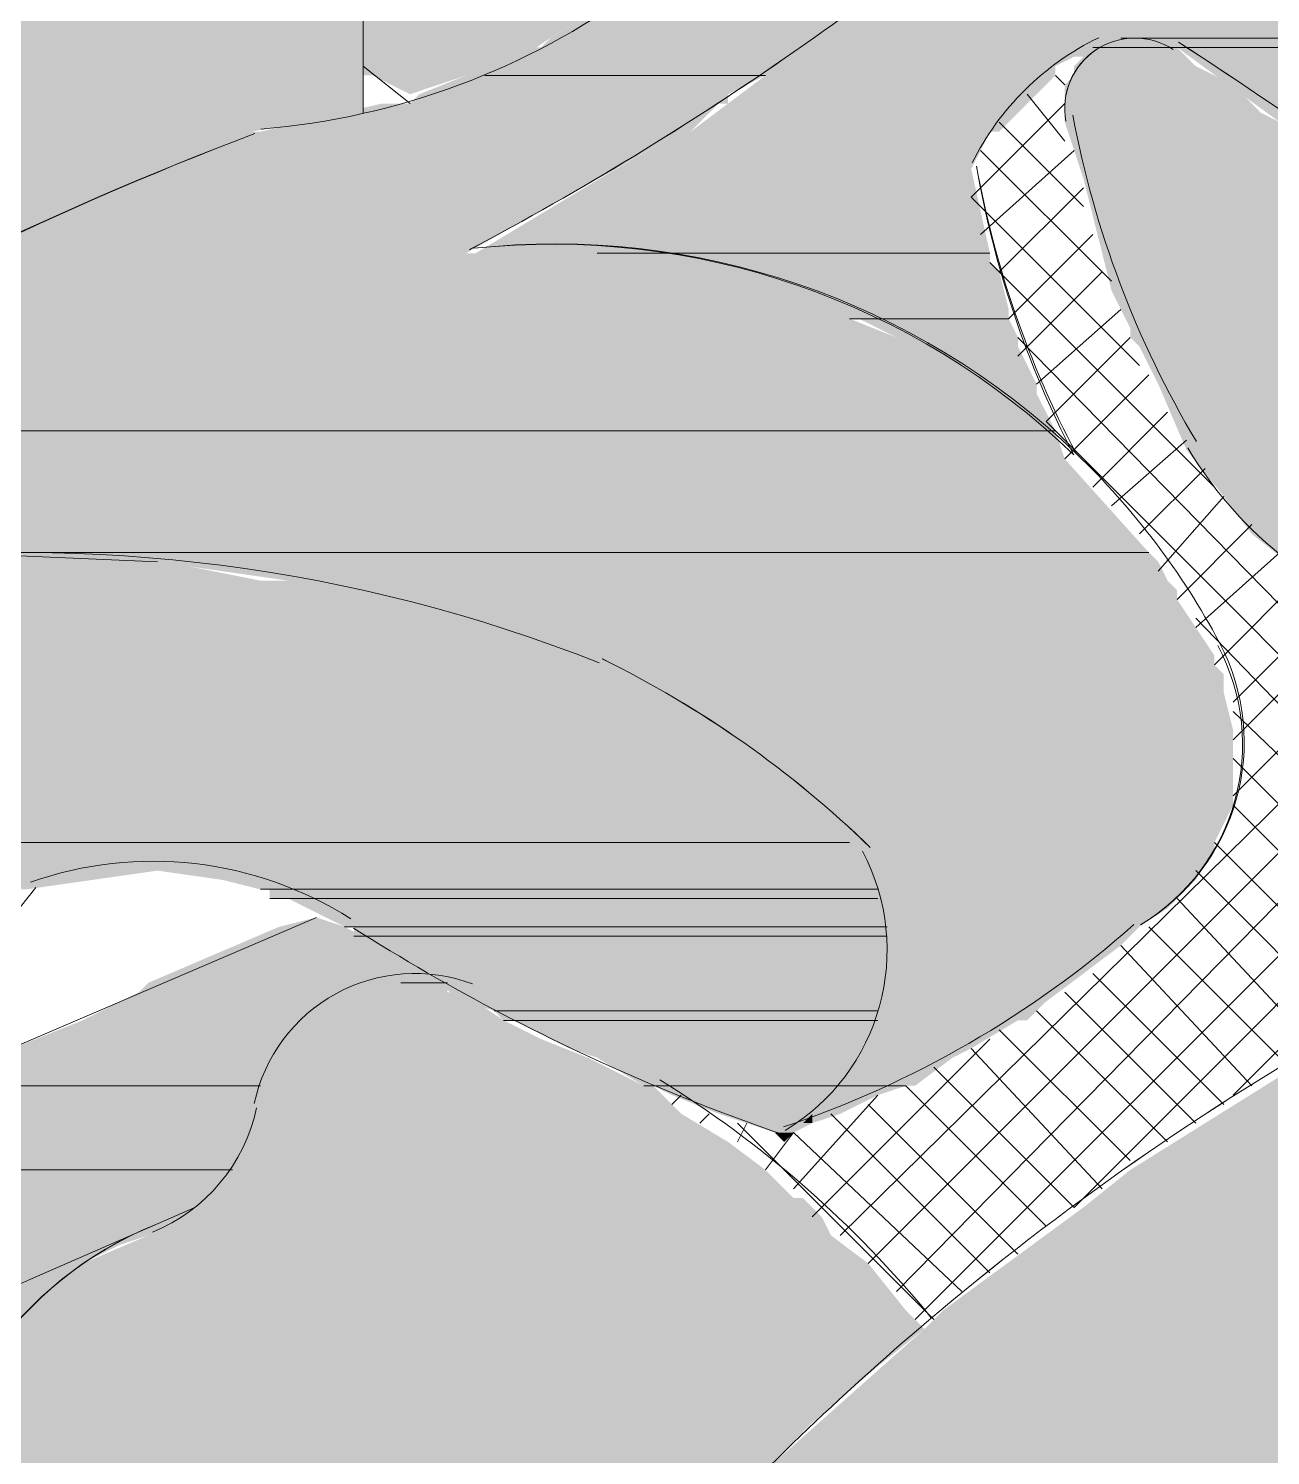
# Model space of a CAD drawing. Header units: metres. Extents: x 3162.2 to 3239.3, y 1435.1 to 1475.8.
# Drawn here: x 3191.251 to 3191.3787, y 1452.7031 to 1452.8498 of the extents above; entities that cross this region are included whole.
import ezdxf

# ---------------------------------------------------------------- set-up
doc = ezdxf.new("R2010")
doc.units = ezdxf.units.M
doc.layers.add('PDF2_Geometry', color=7, linetype='Continuous')
doc.layers.add('PDF2_Solid Fills', color=7, linetype='Continuous', true_color=0x636466)

msp = doc.modelspace()

# ---------------------------------------------------------------- linework, layer by layer
at = {"layer": 'PDF2_Geometry', "lineweight": 0}
for points in [[(3191.28542, 1453.11324), (3191.28542, 1452.84108)], [(3191.28542, 1452.84589), (3191.29023, 1452.84204)], [(3191.35659, 1452.84493), (3191.35755, 1452.84396)], [(3191.3537, 1452.843), (3191.35755, 1452.83819)], [(3191.35755, 1452.84204), (3191.34793, 1452.83242), (3191.36524, 1452.81511), (3191.34793, 1452.83242)], [(3191.35082, 1452.84012), (3191.35947, 1452.83146)], [(3191.34889, 1452.83723), (3191.36236, 1452.82377)], [(3191.35851, 1452.83723), (3191.34889, 1452.82858)], [(3191.35947, 1452.83338), (3191.35082, 1452.82473)], [(3191.36043, 1452.82858), (3191.35178, 1452.81992)], [(3191.34986, 1452.82569), (3191.37294, 1452.80261)], [(3191.3614, 1452.82473), (3191.35274, 1452.81607)], [(3191.36332, 1452.82088), (3191.35466, 1452.81319)], [(3191.39986, 1452.76991), (3191.35851, 1452.72856), (3191.34409, 1452.74299), (3191.35851, 1452.72856), (3191.39986, 1452.76991), (3191.35274, 1452.818)], [(3191.39986, 1452.7651), (3191.37486, 1452.7401), (3191.39986, 1452.7651), (3191.35563, 1452.80934), (3191.36428, 1452.818), (3191.35563, 1452.80934)], [(3191.3662, 1452.81415), (3191.35755, 1452.8055)], [(3191.36813, 1452.8103), (3191.36043, 1452.80261)], [(3191.37005, 1452.80742), (3191.36236, 1452.80069)], [(3191.37197, 1452.80453), (3191.36524, 1452.7978)], [(3191.3739, 1452.80165), (3191.36717, 1452.79396)], [(3191.37678, 1452.79876), (3191.36909, 1452.79107)], [(3191.37967, 1452.79588), (3191.37101, 1452.78819)], [(3191.39506, 1452.78049), (3191.33735, 1452.72279), (3191.39506, 1452.78049), (3191.38063, 1452.79492)], [(3191.38255, 1452.79396), (3191.37294, 1452.78434)], [(3191.38544, 1452.79107), (3191.37486, 1452.78049)], [(3191.37101, 1452.78915), (3191.3989, 1452.7603)], [(3191.38736, 1452.78915), (3191.37486, 1452.77664)], [(3191.39025, 1452.78626), (3191.37486, 1452.77087)], [(3191.39313, 1452.78338), (3191.33447, 1452.72568)], [(3191.39794, 1452.75741), (3191.38832, 1452.74779), (3191.39794, 1452.75741), (3191.37486, 1452.77953)], [(3191.39698, 1452.77761), (3191.34024, 1452.71991)], [(3191.3989, 1452.77376), (3191.34216, 1452.71702)], [(3191.37486, 1452.77472), (3191.39602, 1452.75356)], [(3191.37486, 1452.76991), (3191.39313, 1452.75164)], [(3191.37294, 1452.76607), (3191.39025, 1452.74876)], [(3191.37101, 1452.76318), (3191.38736, 1452.74683)], [(3191.36909, 1452.7603), (3191.38351, 1452.74491)], [(3191.28061, 1452.75837), (3191.24022, 1452.74106)], [(3191.3662, 1452.75741), (3191.38063, 1452.74299)], [(3191.36332, 1452.75549), (3191.37678, 1452.74106)], [(3191.36043, 1452.7526), (3191.3739, 1452.73914)], [(3191.35755, 1452.75068), (3191.37101, 1452.73722)], [(3191.35466, 1452.74876), (3191.36813, 1452.73529)], [(3191.34986, 1452.74587), (3191.33158, 1452.7276)], [(3191.35082, 1452.74683), (3191.36428, 1452.73337)], [(3191.34793, 1452.74491), (3191.3614, 1452.73048)], [(3191.31812, 1452.7401), (3191.31716, 1452.73914)], [(3191.33832, 1452.7401), (3191.32966, 1452.73048)], [(3191.3412, 1452.74106), (3191.35563, 1452.72664)], [(3191.33735, 1452.73914), (3191.35274, 1452.72375)], [(3191.321, 1452.73818), (3191.32004, 1452.73722)], [(3191.32389, 1452.73722), (3191.34409, 1452.71702)], [(3191.32485, 1452.73722), (3191.32389, 1452.73529)], [(3191.33351, 1452.73818), (3191.34986, 1452.72183)], [(3191.32966, 1452.73625), (3191.34697, 1452.71991), (3191.32966, 1452.73625), (3191.32677, 1452.73241)], [(3191.26811, 1452.72856), (3191.00365, 1452.61316)]]:
    msp.add_lwpolyline(points, close=True, dxfattribs=at)
for points in [[(3191.28542, 1452.84108), (3191.28542, 1453.11324)], [(3191.29023, 1452.84204), (3191.28542, 1452.84589)], [(3191.35947, 1452.84685), (3191.35947, 1452.84685)], [(3191.35947, 1452.84685), (3191.35947, 1452.84685)], [(3191.35947, 1452.84685), (3191.35947, 1452.84685)], [(3191.35755, 1452.84396), (3191.35659, 1452.84493)], [(3191.35755, 1452.83819), (3191.3537, 1452.843)], [(3191.36524, 1452.81511), (3191.34793, 1452.83242), (3191.35755, 1452.84204)], [(3191.35947, 1452.83146), (3191.35082, 1452.84012)], [(3191.36236, 1452.82377), (3191.34889, 1452.83723)], [(3191.34889, 1452.82858), (3191.35851, 1452.83723)], [(3191.35082, 1452.82473), (3191.35947, 1452.83338)], [(3191.35178, 1452.81992), (3191.36043, 1452.82858)], [(3191.37294, 1452.80261), (3191.34986, 1452.82569)], [(3191.35274, 1452.81607), (3191.3614, 1452.82473)], [(3191.35466, 1452.81319), (3191.36332, 1452.82088)], [(3191.34409, 1452.74299), (3191.35851, 1452.72856), (3191.39986, 1452.76991), (3191.35274, 1452.818)], [(3191.37486, 1452.7401), (3191.39986, 1452.7651), (3191.35563, 1452.80934), (3191.36428, 1452.818)], [(3191.35755, 1452.8055), (3191.3662, 1452.81415)], [(3191.36043, 1452.80261), (3191.36813, 1452.8103)], [(3191.36236, 1452.80069), (3191.37005, 1452.80742)], [(3191.36524, 1452.7978), (3191.37197, 1452.80453)], [(3191.36717, 1452.79396), (3191.3739, 1452.80165)], [(3191.36909, 1452.79107), (3191.37678, 1452.79876)], [(3191.37101, 1452.78819), (3191.37967, 1452.79588)], [(3191.33735, 1452.72279), (3191.39506, 1452.78049), (3191.38063, 1452.79492)], [(3191.37294, 1452.78434), (3191.38255, 1452.79396)], [(3191.37486, 1452.78049), (3191.38544, 1452.79107)], [(3191.3989, 1452.7603), (3191.37101, 1452.78915)], [(3191.37486, 1452.77664), (3191.38736, 1452.78915)], [(3191.37486, 1452.77087), (3191.39025, 1452.78626)], [(3191.33447, 1452.72568), (3191.39313, 1452.78338)], [(3191.38832, 1452.74779), (3191.39794, 1452.75741), (3191.37486, 1452.77953)], [(3191.34024, 1452.71991), (3191.39698, 1452.77761)], [(3191.34216, 1452.71702), (3191.3989, 1452.77376)], [(3191.39602, 1452.75356), (3191.37486, 1452.77472)], [(3191.39313, 1452.75164), (3191.37486, 1452.76991)], [(3191.39025, 1452.74876), (3191.37294, 1452.76607)], [(3191.38736, 1452.74683), (3191.37101, 1452.76318)], [(3191.38351, 1452.74491), (3191.36909, 1452.7603)], [(3191.24022, 1452.74106), (3191.28061, 1452.75837)], [(3191.38063, 1452.74299), (3191.3662, 1452.75741)], [(3191.37678, 1452.74106), (3191.36332, 1452.75549)], [(3191.3739, 1452.73914), (3191.36043, 1452.7526)], [(3191.37101, 1452.73722), (3191.35755, 1452.75068)], [(3191.36813, 1452.73529), (3191.35466, 1452.74876)], [(3191.33158, 1452.7276), (3191.34986, 1452.74587)], [(3191.36428, 1452.73337), (3191.35082, 1452.74683)], [(3191.3614, 1452.73048), (3191.34793, 1452.74491)], [(3191.31716, 1452.73914), (3191.31812, 1452.7401)], [(3191.32966, 1452.73048), (3191.33832, 1452.7401)], [(3191.35563, 1452.72664), (3191.3412, 1452.74106)], [(3191.35274, 1452.72375), (3191.33735, 1452.73914)], [(3191.32004, 1452.73722), (3191.321, 1452.73818)], [(3191.34409, 1452.71702), (3191.32389, 1452.73722)], [(3191.32389, 1452.73529), (3191.32485, 1452.73722)], [(3191.34986, 1452.72183), (3191.33351, 1452.73818)], [(3191.34697, 1452.71991), (3191.32966, 1452.73625), (3191.32677, 1452.73241)], [(3191.00365, 1452.61316), (3191.26811, 1452.72856)]]:
    msp.add_lwpolyline(points, dxfattribs=at)
for points in [[(3191.27489, 1452.83941, 0.278662), (3191.33899, 1452.88577, -0.278662)], [(3191.29633, 1452.82702, 0.061425), (3191.36033, 1452.87163, -0.061425)], [(3191.36104, 1452.84881, 0.165986), (3191.34802, 1452.83593, -0.165986)], [(3191.3687, 1452.84761, 0.659416), (3191.35767, 1452.84022, -0.659416)], [(3191.40703, 1452.82138, 0.021942), (3191.36924, 1452.84836, -0.021942)], [(3191.35837, 1452.84084, 0.088231), (3191.37108, 1452.8073, -0.088231)], [(3191.3702, 1452.80664, 0.101877), (3191.38157, 1452.79422, -0.101877)], [(3191.33755, 1452.76556, 0.07884), (3191.31, 1452.78494, -0.07884)], [(3191.32879, 1452.73647, 0.399074), (3191.33674, 1452.76518, -0.399074)], [(3191.28413, 1452.75823, 0.229798), (3191.25121, 1452.762, -0.229798)], [(3191.32864, 1452.73684, 0.100723), (3191.36465, 1452.75763, -0.100723)], [(3191.31578, 1452.74091, -0.042497), (3191.28442, 1452.75728, 0.042497), (3191.31578, 1452.74091, 0.016354), (3191.32912, 1452.73586, -0.016354)], [(3191.29665, 1452.75153, 0.458854), (3191.27422, 1452.73924, -0.458854)], [(3191.34333, 1452.71676, -0.047616), (3191.38769, 1452.74769, 0.047616), (3191.34333, 1452.71676, 0.061653), (3191.29608, 1452.66539, -0.061653)], [(3191.34379, 1452.71725, 0.083454), (3191.31591, 1452.74167, -0.083454)], [(3191.26375, 1452.72602, 0.248562), (3191.27445, 1452.73879, -0.248562)]]:
    msp.add_lwpolyline(points, format="xyb", close=True, dxfattribs=at)
at = {"layer": 'PDF2_Geometry', "color": 252, "lineweight": 0, "true_color": 0x939598}
for points in [[(3191.3662, 1452.84877), (3191.36332, 1452.84877), (3191.3662, 1452.84877)], [(3191.42006, 1452.84877), (3191.36428, 1452.84877), (3191.42006, 1452.84877)], [(3191.36909, 1452.84781), (3191.36043, 1452.84781), (3191.36909, 1452.84781)], [(3191.36717, 1452.84781), (3191.36236, 1452.84781), (3191.36717, 1452.84781)], [(3191.42006, 1452.84781), (3191.36717, 1452.84781), (3191.42006, 1452.84781)], [(3191.32677, 1452.84493), (3191.29792, 1452.84493), (3191.32677, 1452.84493)], [(3191.34986, 1452.82665), (3191.30946, 1452.82665), (3191.34986, 1452.82665)], [(3191.35178, 1452.81992), (3191.33543, 1452.81992), (3191.35178, 1452.81992)], [(3191.3537, 1452.80838), (3191.21233, 1452.80838), (3191.3537, 1452.80838)], [(3191.35659, 1452.80838), (3191.3537, 1452.80838), (3191.35659, 1452.80838)], [(3191.3662, 1452.79588), (3191.19406, 1452.79588), (3191.3662, 1452.79588)], [(3191.26426, 1452.79492), (3191.24215, 1452.79588), (3191.26426, 1452.79492)], [(3191.33543, 1452.76607), (3191.15656, 1452.76607), (3191.33543, 1452.76607)], [(3191.33832, 1452.76126), (3191.27484, 1452.76126), (3191.33832, 1452.76126)], [(3191.33832, 1452.7603), (3191.27581, 1452.7603), (3191.33832, 1452.7603)], [(3191.33928, 1452.75741), (3191.2835, 1452.75741), (3191.33928, 1452.75741)], [(3191.33928, 1452.75645), (3191.28446, 1452.75645), (3191.33928, 1452.75645)], [(3191.33832, 1452.74876), (3191.29889, 1452.74876), (3191.33832, 1452.74876)], [(3191.33832, 1452.74779), (3191.29985, 1452.74779), (3191.33832, 1452.74779)], [(3191.33447, 1452.74106), (3191.31427, 1452.74106), (3191.33447, 1452.74106)], [(3191.3412, 1452.74106), (3191.33447, 1452.74106), (3191.3412, 1452.74106)]]:
    msp.add_lwpolyline(points, dxfattribs=at)
at = {"layer": 'PDF2_Geometry', "lineweight": 0}
for points in [[(3191.13925, 1452.81322, 0.105088), (3191.14621, 1452.78385, 0.049683), (3191.15677, 1452.76611, -0.049683), (3191.1461, 1452.78384, -0.105088), (3191.13925, 1452.81322, 0.105088), (3191.14621, 1452.78385, 0.049683), (3191.15677, 1452.76611, -0.097481), (3191.27428, 1452.83895, 0.097481), (3191.15681, 1452.76584, -0.097481), (3191.27428, 1452.83895)], [(3191.36534, 1452.75762, 0.399074), (3191.37328, 1452.78634, -0.399074), (3191.36534, 1452.75762, 0.399074), (3191.37346, 1452.78661, 0.079347), (3191.35873, 1452.80606, -0.076736), (3191.34847, 1452.83561, 0.076736), (3191.35848, 1452.80592, 0.221716), (3191.2968, 1452.82716, -0.221716), (3191.35873, 1452.80606, -0.076736), (3191.34847, 1452.83561)], [(3191.35873, 1452.80606, -0.079347), (3191.37346, 1452.78661, 0.079347), (3191.35873, 1452.80606, 0.221716), (3191.2968, 1452.82716)], [(3191.30968, 1452.78454, 0.253411), (3191.15734, 1452.76634, -0.253411), (3191.30968, 1452.78454, 0.253411), (3191.15734, 1452.76634, 0.215971), (3191.12409, 1452.70544, -0.215971), (3191.15735, 1452.76642, 0.215971), (3191.12409, 1452.70544)], [(3191.25176, 1452.76145, 0.175182), (3191.2383, 1452.72427, -0.175182), (3191.25176, 1452.76145, 0.175182), (3191.2383, 1452.72427, -0.492288), (3191.2232, 1452.71262, 0.492288), (3191.2383, 1452.72422, -0.492288), (3191.2232, 1452.71262)], [(3191.26392, 1452.72673, 0.296898), (3191.24024, 1452.69271, -0.296898), (3191.26392, 1452.72673, 0.296898), (3191.2402, 1452.69249, -0.257553), (3191.22491, 1452.66665, 0.254701), (3191.21331, 1452.64733, -0.349491), (3191.19876, 1452.63077, 0.349491), (3191.21328, 1452.64752, -0.254701), (3191.22491, 1452.66665, 0.254701), (3191.21331, 1452.64733, -0.349491), (3191.19876, 1452.63077)]]:
    msp.add_lwpolyline(points, format="xyb", dxfattribs=at)
at = {"layer": 'PDF2_Geometry', "color": 3, "lineweight": 0}
for points in [[(3191.29408, 1452.75164), (3191.28927, 1452.75164), (3191.29408, 1452.75164)], [(3191.27484, 1452.74106), (3191.24022, 1452.74106), (3191.27484, 1452.74106)], [(3191.27196, 1452.73241), (3191.2383, 1452.73241), (3191.27196, 1452.73241)]]:
    msp.add_lwpolyline(points, dxfattribs=at)
at = {"layer": 'PDF2_Geometry', "color": 150, "lineweight": 0, "true_color": 0x007fff}
msp.add_circle((3191.31956, 1452.62807), 0.66212, dxfattribs=at)
at = {"layer": 'PDF2_Geometry', "lineweight": 0}
for centre, radius, start, end in [((3191.14744, 1453.10882), 0.31872, 297.8494, 311.9093), ((3191.36477, 1452.84155), 0.00722, 123.1912, 190.6276), ((3191.08094, 1452.40458), 0.52921, 51.9621, 56.9901), ((3191.26268, 1452.68846), 0.10747, 45.8421, 63.8737), ((3191.52752, 1452.49983), 0.28458, 119.4302, 130.3348)]:
    msp.add_arc(centre, radius, start, end, dxfattribs=at)
at = {"layer": 'PDF2_Solid Fills', "color": 31, "true_color": 0xfecc66, "transparency": 33554559}
for points in [[(3191.28542, 1453.08246), (3191.14502, 1453.08246), (3191.28542, 1452.84108)], [(3191.14502, 1453.08246), (3191.28542, 1452.84108), (3191.14502, 1452.84108)], [(3191.28542, 1452.84108), (3191.14502, 1452.84108), (3191.27388, 1452.83915)], [(3191.14502, 1452.84108), (3191.27388, 1452.83915), (3191.14502, 1452.83915)], [(3191.27388, 1452.83915), (3191.14502, 1452.83915), (3191.24215, 1452.82569)]]:
    msp.add_solid(points, dxfattribs=at)
at = {"layer": 'PDF2_Solid Fills', "color": 252, "true_color": 0x939598, "transparency": 33554559}
for points in [[(3191.30754, 1452.8507), (3191.28542, 1452.8507), (3191.30177, 1452.84685)], [(3191.28542, 1452.8507), (3191.30177, 1452.84685), (3191.28542, 1452.84685)], [(3191.30754, 1452.8507), (3191.33255, 1452.84877), (3191.30466, 1452.84877)], [(3191.33447, 1452.8507), (3191.30754, 1452.8507), (3191.33255, 1452.84877)], [(3191.33447, 1452.8507), (3191.42006, 1452.84877), (3191.33255, 1452.84877)], [(3191.4191, 1452.8507), (3191.33447, 1452.8507), (3191.42006, 1452.84877)], [(3191.30466, 1452.84877), (3191.33158, 1452.84781), (3191.30369, 1452.84781)], [(3191.33158, 1452.84877), (3191.33158, 1452.84877), (3191.30466, 1452.84877)], [(3191.33158, 1452.84877), (3191.30466, 1452.84877), (3191.33255, 1452.84877)], [(3191.30466, 1452.84877), (3191.33158, 1452.84877), (3191.33158, 1452.84877)], [(3191.33158, 1452.84877), (3191.33158, 1452.84877), (3191.30466, 1452.84877)], [(3191.33158, 1452.84877), (3191.30466, 1452.84877), (3191.33158, 1452.84781)], [(3191.33255, 1452.84877), (3191.36332, 1452.84877), (3191.33158, 1452.84877)], [(3191.33158, 1452.84877), (3191.36332, 1452.84877), (3191.36332, 1452.84877)], [(3191.36332, 1452.84877), (3191.36332, 1452.84877), (3191.33158, 1452.84877)], [(3191.36332, 1452.84877), (3191.33158, 1452.84877), (3191.36236, 1452.84781)], [(3191.33158, 1452.84877), (3191.36236, 1452.84781), (3191.33158, 1452.84781)], [(3191.36428, 1452.84877), (3191.33255, 1452.84877), (3191.36332, 1452.84877)], [(3191.36332, 1452.84877), (3191.36717, 1452.84781), (3191.36236, 1452.84781)], [(3191.36428, 1452.84877), (3191.3662, 1452.84877), (3191.36332, 1452.84877)], [(3191.36332, 1452.84877), (3191.3662, 1452.84877), (3191.3662, 1452.84877)], [(3191.3662, 1452.84877), (3191.36332, 1452.84877), (3191.36717, 1452.84781)], [(3191.36428, 1452.84877), (3191.42006, 1452.84877), (3191.3662, 1452.84877)], [(3191.42006, 1452.84877), (3191.3662, 1452.84877), (3191.42006, 1452.84781)], [(3191.3662, 1452.84877), (3191.42006, 1452.84781), (3191.36717, 1452.84781)], [(3191.30273, 1452.84781), (3191.32966, 1452.84685), (3191.30177, 1452.84685)], [(3191.30369, 1452.84781), (3191.33062, 1452.84781), (3191.30273, 1452.84781)], [(3191.30273, 1452.84781), (3191.33062, 1452.84781), (3191.33062, 1452.84781)], [(3191.33062, 1452.84781), (3191.33062, 1452.84781), (3191.30273, 1452.84781)], [(3191.33062, 1452.84781), (3191.30273, 1452.84781), (3191.32966, 1452.84685)], [(3191.30369, 1452.84781), (3191.33158, 1452.84781), (3191.33158, 1452.84781)], [(3191.33158, 1452.84781), (3191.33158, 1452.84781), (3191.30369, 1452.84781)], [(3191.33158, 1452.84781), (3191.30369, 1452.84781), (3191.33062, 1452.84781)], [(3191.33062, 1452.84781), (3191.35947, 1452.84685), (3191.32966, 1452.84685)], [(3191.33158, 1452.84781), (3191.36043, 1452.84781), (3191.33062, 1452.84781)], [(3191.33062, 1452.84781), (3191.36043, 1452.84781), (3191.36043, 1452.84781)], [(3191.36043, 1452.84781), (3191.36043, 1452.84781), (3191.33062, 1452.84781)], [(3191.36043, 1452.84781), (3191.33062, 1452.84781), (3191.35947, 1452.84685)], [(3191.33158, 1452.84781), (3191.36236, 1452.84781), (3191.36236, 1452.84781)], [(3191.36236, 1452.84781), (3191.36236, 1452.84781), (3191.33158, 1452.84781)], [(3191.36236, 1452.84781), (3191.33158, 1452.84781), (3191.36043, 1452.84781)], [(3191.36043, 1452.84781), (3191.37005, 1452.84685), (3191.35947, 1452.84685)], [(3191.36236, 1452.84781), (3191.36909, 1452.84781), (3191.36043, 1452.84781)], [(3191.36043, 1452.84781), (3191.36909, 1452.84781), (3191.36909, 1452.84781)], [(3191.36909, 1452.84781), (3191.36043, 1452.84781), (3191.37005, 1452.84685)], [(3191.36236, 1452.84781), (3191.36717, 1452.84781), (3191.36717, 1452.84781)], [(3191.36717, 1452.84781), (3191.36236, 1452.84781), (3191.36909, 1452.84781)], [(3191.36717, 1452.84781), (3191.42006, 1452.84781), (3191.36909, 1452.84781)], [(3191.42006, 1452.84781), (3191.36909, 1452.84781), (3191.42198, 1452.84012)], [(3191.36909, 1452.84781), (3191.42198, 1452.84012), (3191.37967, 1452.84012)], [(3191.28542, 1452.84685), (3191.30177, 1452.84685), (3191.30177, 1452.84685)], [(3191.30177, 1452.84685), (3191.30177, 1452.84685), (3191.28542, 1452.84685)], [(3191.30177, 1452.84685), (3191.28542, 1452.84685), (3191.29792, 1452.84589)], [(3191.28542, 1452.84685), (3191.29792, 1452.84589), (3191.28542, 1452.84589)], [(3191.29792, 1452.84589), (3191.28542, 1452.84589), (3191.29792, 1452.84493)], [(3191.28542, 1452.84589), (3191.29792, 1452.84493), (3191.28542, 1452.84493)], [(3191.30081, 1452.84685), (3191.32774, 1452.84589), (3191.29792, 1452.84589)], [(3191.32774, 1452.84589), (3191.29792, 1452.84589), (3191.32677, 1452.84493)], [(3191.29792, 1452.84589), (3191.32677, 1452.84493), (3191.29792, 1452.84493)], [(3191.30177, 1452.84685), (3191.3287, 1452.84685), (3191.30081, 1452.84685)], [(3191.3287, 1452.84685), (3191.30081, 1452.84685), (3191.32774, 1452.84589)], [(3191.30177, 1452.84685), (3191.32966, 1452.84685), (3191.32966, 1452.84685)], [(3191.32966, 1452.84685), (3191.32966, 1452.84685), (3191.30177, 1452.84685)], [(3191.32966, 1452.84685), (3191.30177, 1452.84685), (3191.3287, 1452.84685)], [(3191.32774, 1452.84589), (3191.35659, 1452.84493), (3191.32677, 1452.84493)], [(3191.3287, 1452.84685), (3191.35659, 1452.84589), (3191.32774, 1452.84589)], [(3191.35659, 1452.84589), (3191.32774, 1452.84589), (3191.35659, 1452.84493)], [(3191.32966, 1452.84685), (3191.35851, 1452.84685), (3191.3287, 1452.84685)], [(3191.35851, 1452.84685), (3191.3287, 1452.84685), (3191.35659, 1452.84589)], [(3191.32966, 1452.84685), (3191.35947, 1452.84685), (3191.35947, 1452.84685)], [(3191.35947, 1452.84685), (3191.35947, 1452.84685), (3191.32966, 1452.84685)], [(3191.35947, 1452.84685), (3191.32966, 1452.84685), (3191.35851, 1452.84685)], [(3191.35947, 1452.84685), (3191.37101, 1452.84589), (3191.35851, 1452.84589)], [(3191.37101, 1452.84589), (3191.35851, 1452.84589), (3191.37294, 1452.84493)], [(3191.35851, 1452.84589), (3191.37294, 1452.84493), (3191.35851, 1452.84493)], [(3191.37005, 1452.84685), (3191.35947, 1452.84685), (3191.37101, 1452.84589)], [(3191.29792, 1452.84493), (3191.28542, 1452.84493), (3191.296, 1452.84493)], [(3191.28542, 1452.84493), (3191.296, 1452.84493), (3191.28638, 1452.84493)], [(3191.28638, 1452.84493), (3191.296, 1452.84493), (3191.29023, 1452.843)], [(3191.296, 1452.84493), (3191.32293, 1452.843), (3191.29119, 1452.843)], [(3191.29792, 1452.84493), (3191.32677, 1452.84493), (3191.296, 1452.84493)], [(3191.32677, 1452.84493), (3191.296, 1452.84493), (3191.32293, 1452.843)], [(3191.32677, 1452.84493), (3191.3537, 1452.84204), (3191.32293, 1452.84204)], [(3191.35659, 1452.84493), (3191.32677, 1452.84493), (3191.3537, 1452.84204)], [(3191.35851, 1452.84493), (3191.37486, 1452.84396), (3191.35755, 1452.84396)], [(3191.37294, 1452.84493), (3191.35851, 1452.84493), (3191.37486, 1452.84396)], [(3191.29023, 1452.843), (3191.29023, 1452.84204), (3191.29023, 1452.84204)], [(3191.29119, 1452.843), (3191.32293, 1452.84204), (3191.29023, 1452.84204)], [(3191.32293, 1452.843), (3191.29119, 1452.843), (3191.32293, 1452.84204)], [(3191.37486, 1452.84396), (3191.35755, 1452.84396), (3191.37582, 1452.843)], [(3191.35755, 1452.84396), (3191.37582, 1452.843), (3191.35755, 1452.843)], [(3191.37582, 1452.843), (3191.35755, 1452.843), (3191.37774, 1452.84108)], [(3191.35755, 1452.843), (3191.37774, 1452.84108), (3191.35755, 1452.84108)], [(3191.28735, 1452.84204), (3191.31908, 1452.83915), (3191.27484, 1452.83915)], [(3191.29023, 1452.84204), (3191.32197, 1452.84204), (3191.28735, 1452.84204)], [(3191.32197, 1452.84204), (3191.28735, 1452.84204), (3191.31908, 1452.83915)], [(3191.32293, 1452.84204), (3191.29023, 1452.84204), (3191.32197, 1452.84204)], [(3191.32293, 1452.84204), (3191.35082, 1452.83915), (3191.31908, 1452.83915)], [(3191.3537, 1452.84204), (3191.32293, 1452.84204), (3191.35082, 1452.83915)], [(3191.37774, 1452.84108), (3191.35755, 1452.84108), (3191.37967, 1452.84012)], [(3191.35755, 1452.84108), (3191.37967, 1452.84012), (3191.35755, 1452.84012)], [(3191.37967, 1452.84012), (3191.35755, 1452.84012), (3191.38832, 1452.83435)], [(3191.35755, 1452.84012), (3191.38832, 1452.83435), (3191.35947, 1452.83435)], [(3191.27388, 1452.83915), (3191.296, 1452.82665), (3191.24407, 1452.82665)], [(3191.27484, 1452.83915), (3191.31812, 1452.83915), (3191.27388, 1452.83915)], [(3191.31812, 1452.83915), (3191.27388, 1452.83915), (3191.296, 1452.82665)], [(3191.31908, 1452.83915), (3191.27484, 1452.83915), (3191.31812, 1452.83915)], [(3191.31812, 1452.83915), (3191.34793, 1452.83531), (3191.31139, 1452.83531)], [(3191.31908, 1452.83915), (3191.34986, 1452.83915), (3191.31812, 1452.83915)], [(3191.34986, 1452.83915), (3191.31812, 1452.83915), (3191.34793, 1452.83531)], [(3191.35082, 1452.83915), (3191.31908, 1452.83915), (3191.34986, 1452.83915)], [(3191.31139, 1452.83531), (3191.34986, 1452.82665), (3191.29696, 1452.82665)], [(3191.34793, 1452.83531), (3191.31139, 1452.83531), (3191.34986, 1452.82665)], [(3191.38832, 1452.83435), (3191.35947, 1452.83435), (3191.40371, 1452.82281)], [(3191.35947, 1452.83435), (3191.40371, 1452.82281), (3191.36236, 1452.82281)], [(3191.24407, 1452.82665), (3191.31523, 1452.82569), (3191.24311, 1452.82569)], [(3191.31139, 1452.82665), (3191.24407, 1452.82665), (3191.31523, 1452.82569)], [(3191.29696, 1452.82665), (3191.30946, 1452.82665), (3191.296, 1452.82665)], [(3191.30946, 1452.82665), (3191.296, 1452.82665), (3191.31139, 1452.82665)], [(3191.30946, 1452.82665), (3191.34986, 1452.82665), (3191.31139, 1452.82665)], [(3191.34986, 1452.82665), (3191.31139, 1452.82665), (3191.34986, 1452.82569)], [(3191.31139, 1452.82665), (3191.34986, 1452.82569), (3191.31523, 1452.82569)], [(3191.24215, 1452.82569), (3191.32293, 1452.82473), (3191.24022, 1452.82473)], [(3191.24311, 1452.82569), (3191.31812, 1452.82569), (3191.24215, 1452.82569)], [(3191.31812, 1452.82569), (3191.24215, 1452.82569), (3191.32293, 1452.82473)], [(3191.31523, 1452.82569), (3191.24311, 1452.82569), (3191.31812, 1452.82569)], [(3191.34986, 1452.82569), (3191.31523, 1452.82569), (3191.35082, 1452.82473)], [(3191.31523, 1452.82569), (3191.35082, 1452.82473), (3191.32293, 1452.82473)], [(3191.24022, 1452.82473), (3191.33351, 1452.82088), (3191.23445, 1452.82088)], [(3191.24022, 1452.82473), (3191.32293, 1452.82473), (3191.32293, 1452.82473)], [(3191.32293, 1452.82473), (3191.32293, 1452.82473), (3191.24022, 1452.82473)], [(3191.32293, 1452.82473), (3191.24022, 1452.82473), (3191.33351, 1452.82088)], [(3191.32293, 1452.82473), (3191.35082, 1452.82473), (3191.35082, 1452.82473)], [(3191.35082, 1452.82473), (3191.35082, 1452.82473), (3191.32293, 1452.82473)], [(3191.35082, 1452.82473), (3191.32293, 1452.82473), (3191.35178, 1452.82088)], [(3191.32293, 1452.82473), (3191.35178, 1452.82088), (3191.33351, 1452.82088)], [(3191.40371, 1452.82281), (3191.36236, 1452.82281), (3191.4066, 1452.82088)], [(3191.36236, 1452.82281), (3191.4066, 1452.82088), (3191.36332, 1452.82088)], [(3191.23445, 1452.82088), (3191.33543, 1452.81992), (3191.23253, 1452.81992)], [(3191.33351, 1452.82088), (3191.23445, 1452.82088), (3191.33543, 1452.81992)], [(3191.35178, 1452.82088), (3191.33351, 1452.82088), (3191.35178, 1452.81992)], [(3191.33351, 1452.82088), (3191.35178, 1452.81992), (3191.33543, 1452.81992)], [(3191.4066, 1452.82088), (3191.36332, 1452.82088), (3191.40948, 1452.81896)], [(3191.36332, 1452.82088), (3191.40948, 1452.81896), (3191.36428, 1452.81896)], [(3191.23253, 1452.81992), (3191.34024, 1452.818), (3191.22772, 1452.818)], [(3191.33543, 1452.81992), (3191.23253, 1452.81992), (3191.34024, 1452.818)], [(3191.33543, 1452.81992), (3191.35178, 1452.81992), (3191.33639, 1452.81992)], [(3191.35178, 1452.81992), (3191.33639, 1452.81992), (3191.35274, 1452.818)], [(3191.33639, 1452.81992), (3191.35274, 1452.818), (3191.34024, 1452.818)], [(3191.34024, 1452.818), (3191.22772, 1452.818), (3191.3412, 1452.81704)], [(3191.22772, 1452.818), (3191.3412, 1452.81704), (3191.22772, 1452.81704)], [(3191.35274, 1452.818), (3191.34024, 1452.818), (3191.35274, 1452.81704)], [(3191.34024, 1452.818), (3191.35274, 1452.81704), (3191.3412, 1452.81704)], [(3191.40948, 1452.81896), (3191.36428, 1452.81896), (3191.41237, 1452.818)], [(3191.36428, 1452.81896), (3191.41237, 1452.818), (3191.36428, 1452.818)], [(3191.41237, 1452.818), (3191.36428, 1452.818), (3191.41525, 1452.81704)], [(3191.36428, 1452.818), (3191.41525, 1452.81704), (3191.36524, 1452.81704)], [(3191.22772, 1452.81704), (3191.34697, 1452.81319), (3191.22099, 1452.81319)], [(3191.3412, 1452.81704), (3191.22772, 1452.81704), (3191.34697, 1452.81319)], [(3191.35274, 1452.81704), (3191.3412, 1452.81704), (3191.35466, 1452.81319)], [(3191.3412, 1452.81704), (3191.35466, 1452.81319), (3191.34697, 1452.81319)], [(3191.41814, 1452.81704), (3191.41814, 1452.81704), (3191.36524, 1452.81704)], [(3191.41814, 1452.81704), (3191.36524, 1452.81704), (3191.41525, 1452.81704)], [(3191.47968, 1452.81704), (3191.36524, 1452.81704), (3191.48161, 1452.81319)], [(3191.36524, 1452.81704), (3191.48161, 1452.81319), (3191.36717, 1452.81319)], [(3191.22099, 1452.81319), (3191.34986, 1452.81223), (3191.2181, 1452.81223)], [(3191.34697, 1452.81319), (3191.22099, 1452.81319), (3191.34986, 1452.81223)], [(3191.35466, 1452.81319), (3191.34697, 1452.81319), (3191.35466, 1452.81223)], [(3191.34697, 1452.81319), (3191.35466, 1452.81223), (3191.34986, 1452.81223)], [(3191.48161, 1452.81319), (3191.36717, 1452.81319), (3191.48257, 1452.80646)], [(3191.36717, 1452.81319), (3191.48257, 1452.80646), (3191.37005, 1452.80646)], [(3191.2181, 1452.81223), (3191.3537, 1452.80838), (3191.21233, 1452.80838)], [(3191.34986, 1452.81223), (3191.2181, 1452.81223), (3191.3537, 1452.80838)], [(3191.35466, 1452.81223), (3191.34986, 1452.81223), (3191.35659, 1452.80838)], [(3191.34986, 1452.81223), (3191.35659, 1452.80838), (3191.3537, 1452.80838)], [(3191.21137, 1452.80838), (3191.35755, 1452.8055), (3191.20753, 1452.8055)], [(3191.21233, 1452.80838), (3191.3537, 1452.80838), (3191.21137, 1452.80838)], [(3191.3537, 1452.80838), (3191.21137, 1452.80838), (3191.35755, 1452.8055)], [(3191.35659, 1452.80838), (3191.35659, 1452.80838), (3191.3537, 1452.80838)], [(3191.3537, 1452.80838), (3191.35659, 1452.80838), (3191.35755, 1452.8055)], [(3191.48257, 1452.80646), (3191.37005, 1452.80646), (3191.48353, 1452.80165)], [(3191.37005, 1452.80646), (3191.48353, 1452.80165), (3191.3739, 1452.80165)], [(3191.20753, 1452.8055), (3191.3662, 1452.79588), (3191.19406, 1452.79588)], [(3191.35755, 1452.8055), (3191.20753, 1452.8055), (3191.3662, 1452.79588)], [(3191.48353, 1452.80165), (3191.3739, 1452.80165), (3191.48449, 1452.7978)], [(3191.3739, 1452.80165), (3191.48449, 1452.7978), (3191.37678, 1452.7978)], [(3191.48449, 1452.7978), (3191.37678, 1452.7978), (3191.48545, 1452.79396)], [(3191.37678, 1452.7978), (3191.48545, 1452.79396), (3191.38159, 1452.79396)], [(3191.19406, 1452.79588), (3191.3662, 1452.79588), (3191.1931, 1452.79588)], [(3191.24215, 1452.79588), (3191.26426, 1452.79492), (3191.23734, 1452.79492)], [(3191.3662, 1452.79588), (3191.24215, 1452.79588), (3191.36717, 1452.79492)], [(3191.24215, 1452.79588), (3191.36717, 1452.79492), (3191.26426, 1452.79492)], [(3191.23638, 1452.79492), (3191.27484, 1452.79299), (3191.22291, 1452.79299)], [(3191.23734, 1452.79492), (3191.26523, 1452.79492), (3191.23638, 1452.79492)], [(3191.26523, 1452.79492), (3191.23638, 1452.79492), (3191.27484, 1452.79299)], [(3191.26426, 1452.79492), (3191.23734, 1452.79492), (3191.26523, 1452.79492)], [(3191.36717, 1452.79492), (3191.26426, 1452.79492), (3191.36813, 1452.79299)], [(3191.26426, 1452.79492), (3191.36813, 1452.79299), (3191.27773, 1452.79299)], [(3191.21907, 1452.79299), (3191.28446, 1452.79203), (3191.21522, 1452.79203)], [(3191.22291, 1452.79299), (3191.27773, 1452.79299), (3191.21907, 1452.79299)], [(3191.27773, 1452.79299), (3191.21907, 1452.79299), (3191.28446, 1452.79203)], [(3191.27484, 1452.79299), (3191.22291, 1452.79299), (3191.27773, 1452.79299)], [(3191.36813, 1452.79299), (3191.27773, 1452.79299), (3191.36909, 1452.79203)], [(3191.27773, 1452.79299), (3191.36909, 1452.79203), (3191.28446, 1452.79203)], [(3191.21522, 1452.79203), (3191.28735, 1452.79107), (3191.2133, 1452.79107)], [(3191.28446, 1452.79203), (3191.21522, 1452.79203), (3191.28735, 1452.79107)], [(3191.36909, 1452.79203), (3191.28446, 1452.79203), (3191.36909, 1452.79107)], [(3191.28446, 1452.79203), (3191.36909, 1452.79107), (3191.28735, 1452.79107)], [(3191.2133, 1452.79107), (3191.296, 1452.78819), (3191.20368, 1452.78819)], [(3191.28735, 1452.79107), (3191.2133, 1452.79107), (3191.296, 1452.78819)], [(3191.36909, 1452.79107), (3191.28735, 1452.79107), (3191.37294, 1452.7853)], [(3191.28735, 1452.79107), (3191.37294, 1452.7853), (3191.30466, 1452.7853)], [(3191.19695, 1452.78722), (3191.30946, 1452.78434), (3191.19118, 1452.78434)], [(3191.20368, 1452.78819), (3191.30081, 1452.78722), (3191.19695, 1452.78722)], [(3191.30081, 1452.78722), (3191.19695, 1452.78722), (3191.30946, 1452.78434)], [(3191.296, 1452.78819), (3191.20368, 1452.78819), (3191.30081, 1452.78722)], [(3191.37294, 1452.7853), (3191.30466, 1452.7853), (3191.37294, 1452.78434)], [(3191.30466, 1452.7853), (3191.37294, 1452.78434), (3191.30946, 1452.78434)], [(3191.19118, 1452.78434), (3191.31043, 1452.78338), (3191.18925, 1452.78338)], [(3191.30946, 1452.78434), (3191.19118, 1452.78434), (3191.31043, 1452.78338)], [(3191.37294, 1452.78434), (3191.30946, 1452.78434), (3191.3739, 1452.78338)], [(3191.30946, 1452.78434), (3191.3739, 1452.78338), (3191.31043, 1452.78338)], [(3191.18925, 1452.78338), (3191.31331, 1452.78145), (3191.18541, 1452.78145)], [(3191.31043, 1452.78338), (3191.18925, 1452.78338), (3191.31331, 1452.78145)], [(3191.3739, 1452.78338), (3191.31043, 1452.78338), (3191.3739, 1452.78145)], [(3191.31043, 1452.78338), (3191.3739, 1452.78145), (3191.31331, 1452.78145)], [(3191.18541, 1452.78145), (3191.32004, 1452.77761), (3191.17579, 1452.77761)], [(3191.31331, 1452.78145), (3191.18541, 1452.78145), (3191.32004, 1452.77761)], [(3191.3739, 1452.78145), (3191.31331, 1452.78145), (3191.37486, 1452.77761)], [(3191.31331, 1452.78145), (3191.37486, 1452.77761), (3191.32004, 1452.77761)], [(3191.17579, 1452.77761), (3191.32389, 1452.77568), (3191.17194, 1452.77568)], [(3191.17579, 1452.77761), (3191.32004, 1452.77761), (3191.32004, 1452.77761)], [(3191.32004, 1452.77761), (3191.32004, 1452.77761), (3191.17579, 1452.77761)], [(3191.32004, 1452.77761), (3191.17579, 1452.77761), (3191.32389, 1452.77568)], [(3191.32004, 1452.77761), (3191.37486, 1452.77761), (3191.37486, 1452.77761)], [(3191.37486, 1452.77761), (3191.37486, 1452.77761), (3191.32004, 1452.77761)], [(3191.37486, 1452.77761), (3191.32004, 1452.77761), (3191.37486, 1452.77568)], [(3191.32004, 1452.77761), (3191.37486, 1452.77568), (3191.32389, 1452.77568)], [(3191.17194, 1452.77568), (3191.32485, 1452.77472), (3191.17098, 1452.77472)], [(3191.32389, 1452.77568), (3191.17194, 1452.77568), (3191.32485, 1452.77472)], [(3191.37486, 1452.77568), (3191.32389, 1452.77568), (3191.37486, 1452.77472)], [(3191.32389, 1452.77568), (3191.37486, 1452.77472), (3191.32485, 1452.77472)], [(3191.16906, 1452.77376), (3191.3287, 1452.77184), (3191.16617, 1452.77184)], [(3191.17098, 1452.77472), (3191.32581, 1452.77376), (3191.16906, 1452.77376)], [(3191.32581, 1452.77376), (3191.16906, 1452.77376), (3191.3287, 1452.77184)], [(3191.32485, 1452.77472), (3191.17098, 1452.77472), (3191.32581, 1452.77376)], [(3191.37486, 1452.77472), (3191.32485, 1452.77472), (3191.37486, 1452.77376)], [(3191.32485, 1452.77472), (3191.37486, 1452.77376), (3191.32581, 1452.77376)], [(3191.37486, 1452.77376), (3191.32581, 1452.77376), (3191.37486, 1452.77184)], [(3191.32581, 1452.77376), (3191.37486, 1452.77184), (3191.3287, 1452.77184)], [(3191.16617, 1452.77184), (3191.33062, 1452.76991), (3191.16233, 1452.76991)], [(3191.3287, 1452.77184), (3191.16617, 1452.77184), (3191.33062, 1452.76991)], [(3191.37486, 1452.77184), (3191.3287, 1452.77184), (3191.37486, 1452.76991)], [(3191.3287, 1452.77184), (3191.37486, 1452.76991), (3191.33062, 1452.76991)], [(3191.16233, 1452.76991), (3191.33543, 1452.76607), (3191.15656, 1452.76607)], [(3191.33062, 1452.76991), (3191.16233, 1452.76991), (3191.33543, 1452.76607)], [(3191.37486, 1452.76991), (3191.33062, 1452.76991), (3191.37294, 1452.76607)], [(3191.33062, 1452.76991), (3191.37294, 1452.76607), (3191.33543, 1452.76607)], [(3191.15559, 1452.7651), (3191.33735, 1452.76318), (3191.15271, 1452.76318)], [(3191.15656, 1452.76607), (3191.33543, 1452.76607), (3191.15559, 1452.76607)], [(3191.33543, 1452.76607), (3191.15559, 1452.76607), (3191.33639, 1452.7651)], [(3191.15559, 1452.76607), (3191.33639, 1452.7651), (3191.15559, 1452.7651)], [(3191.33639, 1452.7651), (3191.15559, 1452.7651), (3191.33735, 1452.76318)], [(3191.33543, 1452.76607), (3191.37294, 1452.76607), (3191.37294, 1452.76607)], [(3191.37294, 1452.76607), (3191.37294, 1452.76607), (3191.33543, 1452.76607)], [(3191.37294, 1452.76607), (3191.33543, 1452.76607), (3191.37294, 1452.7651)], [(3191.33543, 1452.76607), (3191.37294, 1452.7651), (3191.33639, 1452.7651)], [(3191.37294, 1452.7651), (3191.33639, 1452.7651), (3191.37101, 1452.76222)], [(3191.33639, 1452.7651), (3191.37101, 1452.76222), (3191.33735, 1452.76222)], [(3191.26426, 1452.76318), (3191.15271, 1452.76318), (3191.25753, 1452.76222)], [(3191.15271, 1452.76318), (3191.25753, 1452.76222), (3191.15271, 1452.76222)], [(3191.25753, 1452.76222), (3191.15271, 1452.76222), (3191.2508, 1452.76126)], [(3191.33735, 1452.76318), (3191.26426, 1452.76318), (3191.33735, 1452.76222)], [(3191.26426, 1452.76318), (3191.33735, 1452.76222), (3191.271, 1452.76222)], [(3191.33735, 1452.76222), (3191.271, 1452.76222), (3191.33832, 1452.76126)], [(3191.271, 1452.76222), (3191.33832, 1452.76126), (3191.27484, 1452.76126)], [(3191.37101, 1452.76222), (3191.33735, 1452.76222), (3191.37005, 1452.76126)], [(3191.33735, 1452.76222), (3191.37005, 1452.76126), (3191.33832, 1452.76126)], [(3191.27484, 1452.76126), (3191.33832, 1452.76126), (3191.27581, 1452.76126)], [(3191.33832, 1452.76126), (3191.27581, 1452.76126), (3191.33832, 1452.7603)], [(3191.27581, 1452.76126), (3191.33832, 1452.7603), (3191.27581, 1452.7603)], [(3191.33832, 1452.76126), (3191.37005, 1452.76126), (3191.37005, 1452.76126)], [(3191.37005, 1452.76126), (3191.37005, 1452.76126), (3191.33832, 1452.76126)], [(3191.37005, 1452.76126), (3191.33832, 1452.76126), (3191.36909, 1452.7603)], [(3191.33832, 1452.76126), (3191.36909, 1452.7603), (3191.33832, 1452.7603)], [(3191.27581, 1452.7603), (3191.33832, 1452.7603), (3191.27773, 1452.7603)], [(3191.33832, 1452.7603), (3191.27773, 1452.7603), (3191.33928, 1452.75741)], [(3191.27773, 1452.7603), (3191.33928, 1452.75741), (3191.2835, 1452.75741)], [(3191.36909, 1452.7603), (3191.33832, 1452.7603), (3191.36813, 1452.75933)], [(3191.33832, 1452.7603), (3191.36813, 1452.75933), (3191.33832, 1452.75933)], [(3191.36813, 1452.75933), (3191.33832, 1452.75933), (3191.36524, 1452.75741)], [(3191.33832, 1452.75933), (3191.36524, 1452.75741), (3191.33928, 1452.75741)], [(3191.2835, 1452.75741), (3191.33928, 1452.75741), (3191.28446, 1452.75741)], [(3191.33928, 1452.75741), (3191.28446, 1452.75741), (3191.33928, 1452.75645)], [(3191.28446, 1452.75741), (3191.33928, 1452.75645), (3191.28446, 1452.75645)], [(3191.28446, 1452.75645), (3191.33928, 1452.75645), (3191.28542, 1452.75645)], [(3191.33928, 1452.75645), (3191.28542, 1452.75645), (3191.33928, 1452.75549)], [(3191.28542, 1452.75645), (3191.33928, 1452.75549), (3191.28638, 1452.75549)], [(3191.36524, 1452.75741), (3191.33928, 1452.75741), (3191.36428, 1452.75645)], [(3191.33928, 1452.75741), (3191.36428, 1452.75645), (3191.33928, 1452.75645)], [(3191.33928, 1452.75645), (3191.36428, 1452.75645), (3191.36428, 1452.75645)], [(3191.36428, 1452.75645), (3191.36428, 1452.75645), (3191.33928, 1452.75645)], [(3191.36428, 1452.75645), (3191.33928, 1452.75645), (3191.36332, 1452.75549)], [(3191.33928, 1452.75645), (3191.36332, 1452.75549), (3191.33928, 1452.75549)], [(3191.33928, 1452.75549), (3191.28638, 1452.75549), (3191.33928, 1452.7526)], [(3191.28638, 1452.75549), (3191.33928, 1452.7526), (3191.29119, 1452.7526)], [(3191.36332, 1452.75549), (3191.33928, 1452.75549), (3191.35947, 1452.7526)], [(3191.33928, 1452.75549), (3191.35947, 1452.7526), (3191.33928, 1452.7526)], [(3191.28831, 1452.75164), (3191.29408, 1452.75068), (3191.28542, 1452.75068)], [(3191.28927, 1452.75164), (3191.29215, 1452.75164), (3191.28831, 1452.75164)], [(3191.29215, 1452.75164), (3191.28831, 1452.75164), (3191.29408, 1452.75068)], [(3191.29119, 1452.7526), (3191.33928, 1452.7526), (3191.33928, 1452.7526)], [(3191.33928, 1452.7526), (3191.33928, 1452.7526), (3191.29119, 1452.7526)], [(3191.33928, 1452.7526), (3191.29119, 1452.7526), (3191.33832, 1452.74972)], [(3191.29119, 1452.7526), (3191.33832, 1452.74972), (3191.296, 1452.74972)], [(3191.33928, 1452.7526), (3191.35563, 1452.74972), (3191.33832, 1452.74972)], [(3191.33928, 1452.7526), (3191.35947, 1452.7526), (3191.35947, 1452.7526)], [(3191.35947, 1452.7526), (3191.35947, 1452.7526), (3191.33928, 1452.7526)], [(3191.35947, 1452.7526), (3191.33928, 1452.7526), (3191.35563, 1452.74972)], [(3191.28542, 1452.75068), (3191.29696, 1452.74972), (3191.28254, 1452.74972)], [(3191.29504, 1452.75068), (3191.29504, 1452.75068), (3191.28542, 1452.75068)], [(3191.29504, 1452.75068), (3191.28542, 1452.75068), (3191.29408, 1452.75068)], [(3191.29504, 1452.75068), (3191.28542, 1452.75068), (3191.29696, 1452.74972)], [(3191.28254, 1452.74972), (3191.29985, 1452.74779), (3191.28061, 1452.74779)], [(3191.29696, 1452.74972), (3191.28254, 1452.74972), (3191.29985, 1452.74779)], [(3191.33832, 1452.74972), (3191.296, 1452.74972), (3191.33832, 1452.74876)], [(3191.296, 1452.74972), (3191.33832, 1452.74876), (3191.29889, 1452.74876)], [(3191.29889, 1452.74876), (3191.33832, 1452.74876), (3191.33832, 1452.74876)], [(3191.33832, 1452.74876), (3191.29889, 1452.74876), (3191.33832, 1452.74779)], [(3191.29889, 1452.74876), (3191.33832, 1452.74779), (3191.29985, 1452.74779)], [(3191.35563, 1452.74972), (3191.33832, 1452.74972), (3191.35466, 1452.74876)], [(3191.33832, 1452.74972), (3191.35466, 1452.74876), (3191.33832, 1452.74876)], [(3191.35466, 1452.74876), (3191.33832, 1452.74876), (3191.3537, 1452.74779)], [(3191.33832, 1452.74876), (3191.3537, 1452.74779), (3191.33832, 1452.74779)], [(3191.28061, 1452.74779), (3191.30369, 1452.74587), (3191.27773, 1452.74587)], [(3191.29985, 1452.74779), (3191.28061, 1452.74779), (3191.30369, 1452.74587)], [(3191.29985, 1452.74779), (3191.33832, 1452.74779), (3191.30081, 1452.74779)], [(3191.33832, 1452.74779), (3191.30081, 1452.74779), (3191.33639, 1452.74491)], [(3191.30081, 1452.74779), (3191.33639, 1452.74491), (3191.30658, 1452.74491)], [(3191.33832, 1452.74779), (3191.34793, 1452.74491), (3191.33639, 1452.74491)], [(3191.35274, 1452.74779), (3191.35274, 1452.74779), (3191.33832, 1452.74779)], [(3191.35274, 1452.74779), (3191.33832, 1452.74779), (3191.3537, 1452.74779)], [(3191.35274, 1452.74779), (3191.33832, 1452.74779), (3191.34793, 1452.74491)], [(3191.27773, 1452.74587), (3191.3085, 1452.74395), (3191.27581, 1452.74395)], [(3191.30369, 1452.74587), (3191.27773, 1452.74587), (3191.3085, 1452.74395)], [(3191.38736, 1452.74683), (3191.51142, 1452.73241), (3191.36428, 1452.73241)], [(3191.33639, 1452.74491), (3191.30658, 1452.74491), (3191.33639, 1452.74395)], [(3191.30658, 1452.74491), (3191.33639, 1452.74395), (3191.30946, 1452.74395)], [(3191.34793, 1452.74491), (3191.33639, 1452.74491), (3191.34601, 1452.74395)], [(3191.33639, 1452.74491), (3191.34601, 1452.74395), (3191.33639, 1452.74395)], [(3191.27581, 1452.74395), (3191.31427, 1452.74106), (3191.27484, 1452.74106)], [(3191.3085, 1452.74395), (3191.27581, 1452.74395), (3191.31427, 1452.74106)], [(3191.33639, 1452.74395), (3191.30946, 1452.74395), (3191.33447, 1452.74106)], [(3191.30946, 1452.74395), (3191.33447, 1452.74106), (3191.31427, 1452.74106)], [(3191.33639, 1452.74395), (3191.34216, 1452.74106), (3191.33447, 1452.74106)], [(3191.34601, 1452.74395), (3191.33639, 1452.74395), (3191.34216, 1452.74106)], [(3191.27484, 1452.74106), (3191.31812, 1452.73818), (3191.27388, 1452.73818)], [(3191.31523, 1452.74106), (3191.31523, 1452.74106), (3191.27484, 1452.74106)], [(3191.31523, 1452.74106), (3191.27484, 1452.74106), (3191.31427, 1452.74106)], [(3191.31523, 1452.74106), (3191.27484, 1452.74106), (3191.31812, 1452.73818)], [(3191.31427, 1452.74106), (3191.33447, 1452.74106), (3191.31523, 1452.74106)], [(3191.33447, 1452.74106), (3191.31523, 1452.74106), (3191.33351, 1452.7401)], [(3191.31523, 1452.74106), (3191.33351, 1452.7401), (3191.31716, 1452.7401)], [(3191.33351, 1452.7401), (3191.31716, 1452.7401), (3191.33158, 1452.73818)], [(3191.31716, 1452.7401), (3191.33158, 1452.73818), (3191.32197, 1452.73818)], [(3191.33351, 1452.7401), (3191.33447, 1452.73818), (3191.33158, 1452.73818)], [(3191.33447, 1452.74106), (3191.33832, 1452.7401), (3191.33351, 1452.7401)], [(3191.33832, 1452.7401), (3191.33351, 1452.7401), (3191.33447, 1452.73818)], [(3191.33447, 1452.74106), (3191.3412, 1452.74106), (3191.3412, 1452.74106)], [(3191.3412, 1452.74106), (3191.3412, 1452.74106), (3191.33447, 1452.74106)], [(3191.3412, 1452.74106), (3191.33447, 1452.74106), (3191.34216, 1452.74106)], [(3191.3412, 1452.74106), (3191.33447, 1452.74106), (3191.33832, 1452.7401)], [(3191.27388, 1452.73818), (3191.32293, 1452.73529), (3191.27292, 1452.73529)], [(3191.31812, 1452.73818), (3191.27388, 1452.73818), (3191.32293, 1452.73529)], [(3191.33158, 1452.73818), (3191.32197, 1452.73818), (3191.33062, 1452.73722)], [(3191.32197, 1452.73818), (3191.33062, 1452.73722), (3191.32485, 1452.73722)], [(3191.32485, 1452.73722), (3191.33062, 1452.73722), (3191.33062, 1452.73722)], [(3191.33062, 1452.73722), (3191.33062, 1452.73722), (3191.32485, 1452.73722)], [(3191.33062, 1452.73722), (3191.32485, 1452.73722), (3191.3287, 1452.73625)], [(3191.32485, 1452.73722), (3191.3287, 1452.73625), (3191.32774, 1452.73625)], [(3191.33062, 1452.73722), (3191.32966, 1452.73625), (3191.3287, 1452.73625)], [(3191.33158, 1452.73722), (3191.33062, 1452.73722), (3191.32966, 1452.73625)], [(3191.33158, 1452.73818), (3191.33158, 1452.73722), (3191.33062, 1452.73722)], [(3191.33062, 1452.73722), (3191.33158, 1452.73722), (3191.33158, 1452.73722)], [(3191.33158, 1452.73722), (3191.33158, 1452.73722), (3191.33062, 1452.73722)], [(3191.33447, 1452.73818), (3191.33158, 1452.73818), (3191.33158, 1452.73722)], [(3191.32774, 1452.73625), (3191.3287, 1452.73625), (3191.3287, 1452.73529)], [(3191.3287, 1452.73529), (3191.3287, 1452.73529), (3191.3287, 1452.73625)], [(3191.3287, 1452.73529), (3191.3287, 1452.73625), (3191.32966, 1452.73625)], [(3191.27292, 1452.73529), (3191.32677, 1452.73241), (3191.271, 1452.73241)], [(3191.32293, 1452.73529), (3191.27292, 1452.73529), (3191.32677, 1452.73241)], [(3191.271, 1452.73241), (3191.32966, 1452.72952), (3191.26907, 1452.72952)], [(3191.32677, 1452.73241), (3191.271, 1452.73241), (3191.32966, 1452.72952)], [(3191.36428, 1452.73241), (3191.50757, 1452.72856), (3191.35947, 1452.72856)], [(3191.51142, 1452.73241), (3191.36428, 1452.73241), (3191.50757, 1452.72856)], [(3191.26907, 1452.72952), (3191.33255, 1452.7276), (3191.26619, 1452.7276)], [(3191.33062, 1452.72952), (3191.33062, 1452.72952), (3191.26907, 1452.72952)], [(3191.33062, 1452.72952), (3191.26907, 1452.72952), (3191.32966, 1452.72952)], [(3191.33062, 1452.72952), (3191.26907, 1452.72952), (3191.33255, 1452.7276)], [(3191.35947, 1452.72856), (3191.50661, 1452.71798), (3191.34505, 1452.71798)], [(3191.50757, 1452.72856), (3191.35947, 1452.72856), (3191.50661, 1452.71798)], [(3191.26619, 1452.7276), (3191.33351, 1452.72568), (3191.2633, 1452.72568)], [(3191.33255, 1452.7276), (3191.26619, 1452.7276), (3191.33351, 1452.72568)], [(3191.2633, 1452.72568), (3191.33735, 1452.72279), (3191.25657, 1452.72279)], [(3191.33351, 1452.72568), (3191.2633, 1452.72568), (3191.33735, 1452.72279)], [(3191.25657, 1452.72279), (3191.3412, 1452.71798), (3191.25176, 1452.71798)], [(3191.33735, 1452.72279), (3191.25657, 1452.72279), (3191.3412, 1452.71798)], [(3191.25176, 1452.71798), (3191.34312, 1452.71606), (3191.24984, 1452.71606)], [(3191.3412, 1452.71798), (3191.25176, 1452.71798), (3191.34312, 1452.71606)], [(3191.34505, 1452.71798), (3191.50661, 1452.71606), (3191.34312, 1452.71606)], [(3191.50661, 1452.71798), (3191.34505, 1452.71798), (3191.50661, 1452.71606)], [(3191.24984, 1452.71606), (3191.33832, 1452.71221), (3191.24695, 1452.71221)], [(3191.34312, 1452.71606), (3191.24984, 1452.71606), (3191.33832, 1452.71221)], [(3191.34312, 1452.71606), (3191.50565, 1452.70067), (3191.32581, 1452.70067)], [(3191.50661, 1452.71606), (3191.34312, 1452.71606), (3191.50565, 1452.70067)], [(3191.24695, 1452.71221), (3191.33158, 1452.70644), (3191.24311, 1452.70644)], [(3191.33832, 1452.71221), (3191.24695, 1452.71221), (3191.33158, 1452.70644)], [(3191.24311, 1452.70644), (3191.32581, 1452.70067), (3191.24118, 1452.70067)], [(3191.33158, 1452.70644), (3191.24311, 1452.70644), (3191.32581, 1452.70067)]]:
    msp.add_solid(points, dxfattribs=at)
at = {"layer": 'PDF2_Solid Fills', "color": 3, "transparency": 33554559}
for points in [[(3191.28061, 1452.75837), (3191.2835, 1452.75741), (3191.27677, 1452.75741)], [(3191.27677, 1452.75741), (3191.29408, 1452.75164), (3191.2633, 1452.75164)], [(3191.2835, 1452.75741), (3191.27677, 1452.75741), (3191.29408, 1452.75164)], [(3191.2633, 1452.75164), (3191.28542, 1452.75068), (3191.26234, 1452.75068)], [(3191.28831, 1452.75164), (3191.28831, 1452.75164), (3191.2633, 1452.75164)], [(3191.28831, 1452.75164), (3191.2633, 1452.75164), (3191.28927, 1452.75164)], [(3191.28831, 1452.75164), (3191.2633, 1452.75164), (3191.28542, 1452.75068)], [(3191.28927, 1452.75164), (3191.29408, 1452.75164), (3191.29215, 1452.75164)], [(3191.29408, 1452.75068), (3191.29408, 1452.75068), (3191.29215, 1452.75164)], [(3191.29408, 1452.75068), (3191.29215, 1452.75164), (3191.29408, 1452.75164)], [(3191.26234, 1452.75068), (3191.28254, 1452.74972), (3191.26042, 1452.74972)], [(3191.28542, 1452.75068), (3191.26234, 1452.75068), (3191.28254, 1452.74972)], [(3191.29408, 1452.75068), (3191.29504, 1452.75068), (3191.29504, 1452.75068)], [(3191.26042, 1452.74972), (3191.28061, 1452.74779), (3191.25657, 1452.74779)], [(3191.28254, 1452.74972), (3191.26042, 1452.74972), (3191.28061, 1452.74779)], [(3191.25657, 1452.74779), (3191.27773, 1452.74587), (3191.25176, 1452.74587)], [(3191.28061, 1452.74779), (3191.25657, 1452.74779), (3191.27773, 1452.74587)], [(3191.25176, 1452.74587), (3191.27581, 1452.74395), (3191.24695, 1452.74395)], [(3191.27773, 1452.74587), (3191.25176, 1452.74587), (3191.27581, 1452.74395)], [(3191.24695, 1452.74395), (3191.27484, 1452.74106), (3191.24022, 1452.74106)], [(3191.27581, 1452.74395), (3191.24695, 1452.74395), (3191.27484, 1452.74106)], [(3191.24022, 1452.74106), (3191.27484, 1452.74106), (3191.27484, 1452.74106)], [(3191.27484, 1452.74106), (3191.24022, 1452.74106), (3191.27388, 1452.73818)], [(3191.24022, 1452.74106), (3191.27388, 1452.73818), (3191.24022, 1452.73818)], [(3191.24022, 1452.73818), (3191.27292, 1452.73529), (3191.23926, 1452.73529)], [(3191.27388, 1452.73818), (3191.24022, 1452.73818), (3191.27292, 1452.73529)], [(3191.23926, 1452.73529), (3191.27196, 1452.73241), (3191.2383, 1452.73241)], [(3191.27292, 1452.73529), (3191.23926, 1452.73529), (3191.27196, 1452.73241)], [(3191.2383, 1452.73241), (3191.27196, 1452.73241), (3191.27196, 1452.73241)], [(3191.27196, 1452.73241), (3191.2383, 1452.73241), (3191.27004, 1452.73048)], [(3191.2383, 1452.73241), (3191.27004, 1452.73048), (3191.2383, 1452.73048)], [(3191.27004, 1452.73048), (3191.2383, 1452.73048), (3191.26811, 1452.72856)], [(3191.2383, 1452.73048), (3191.26811, 1452.72856), (3191.2383, 1452.72856)], [(3191.26811, 1452.72856), (3191.2383, 1452.72856), (3191.26234, 1452.72568)], [(3191.2383, 1452.72856), (3191.26234, 1452.72568), (3191.2383, 1452.72568)], [(3191.26811, 1452.72856), (3191.26523, 1452.72664), (3191.26426, 1452.72664)], [(3191.26426, 1452.72664), (3191.2633, 1452.72568), (3191.26234, 1452.72568)], [(3191.26523, 1452.72664), (3191.26426, 1452.72664), (3191.2633, 1452.72568)], [(3191.26234, 1452.72568), (3191.2383, 1452.72568), (3191.25849, 1452.72471)], [(3191.2383, 1452.72568), (3191.25849, 1452.72471), (3191.2383, 1452.72471)], [(3191.26234, 1452.72568), (3191.26042, 1452.72471), (3191.25849, 1452.72471)], [(3191.2633, 1452.72568), (3191.26234, 1452.72568), (3191.26042, 1452.72471)], [(3191.2383, 1452.72471), (3191.25753, 1452.72375), (3191.23734, 1452.72375)], [(3191.25753, 1452.72375), (3191.23734, 1452.72375), (3191.25272, 1452.72183)], [(3191.23734, 1452.72375), (3191.25272, 1452.72183), (3191.23734, 1452.72183)], [(3191.25849, 1452.72471), (3191.2383, 1452.72471), (3191.25753, 1452.72375)], [(3191.25849, 1452.72471), (3191.25657, 1452.72279), (3191.25465, 1452.72279)], [(3191.26042, 1452.72471), (3191.25849, 1452.72471), (3191.25657, 1452.72279)], [(3191.25465, 1452.72279), (3191.25176, 1452.71798), (3191.24407, 1452.71798)], [(3191.25657, 1452.72279), (3191.25465, 1452.72279), (3191.25176, 1452.71798)], [(3191.25272, 1452.72183), (3191.23734, 1452.72183), (3191.24792, 1452.71991)], [(3191.25176, 1452.71798), (3191.24407, 1452.71798), (3191.24695, 1452.71221)]]:
    msp.add_solid(points, dxfattribs=at)

doc.saveas('drawing.dxf')
